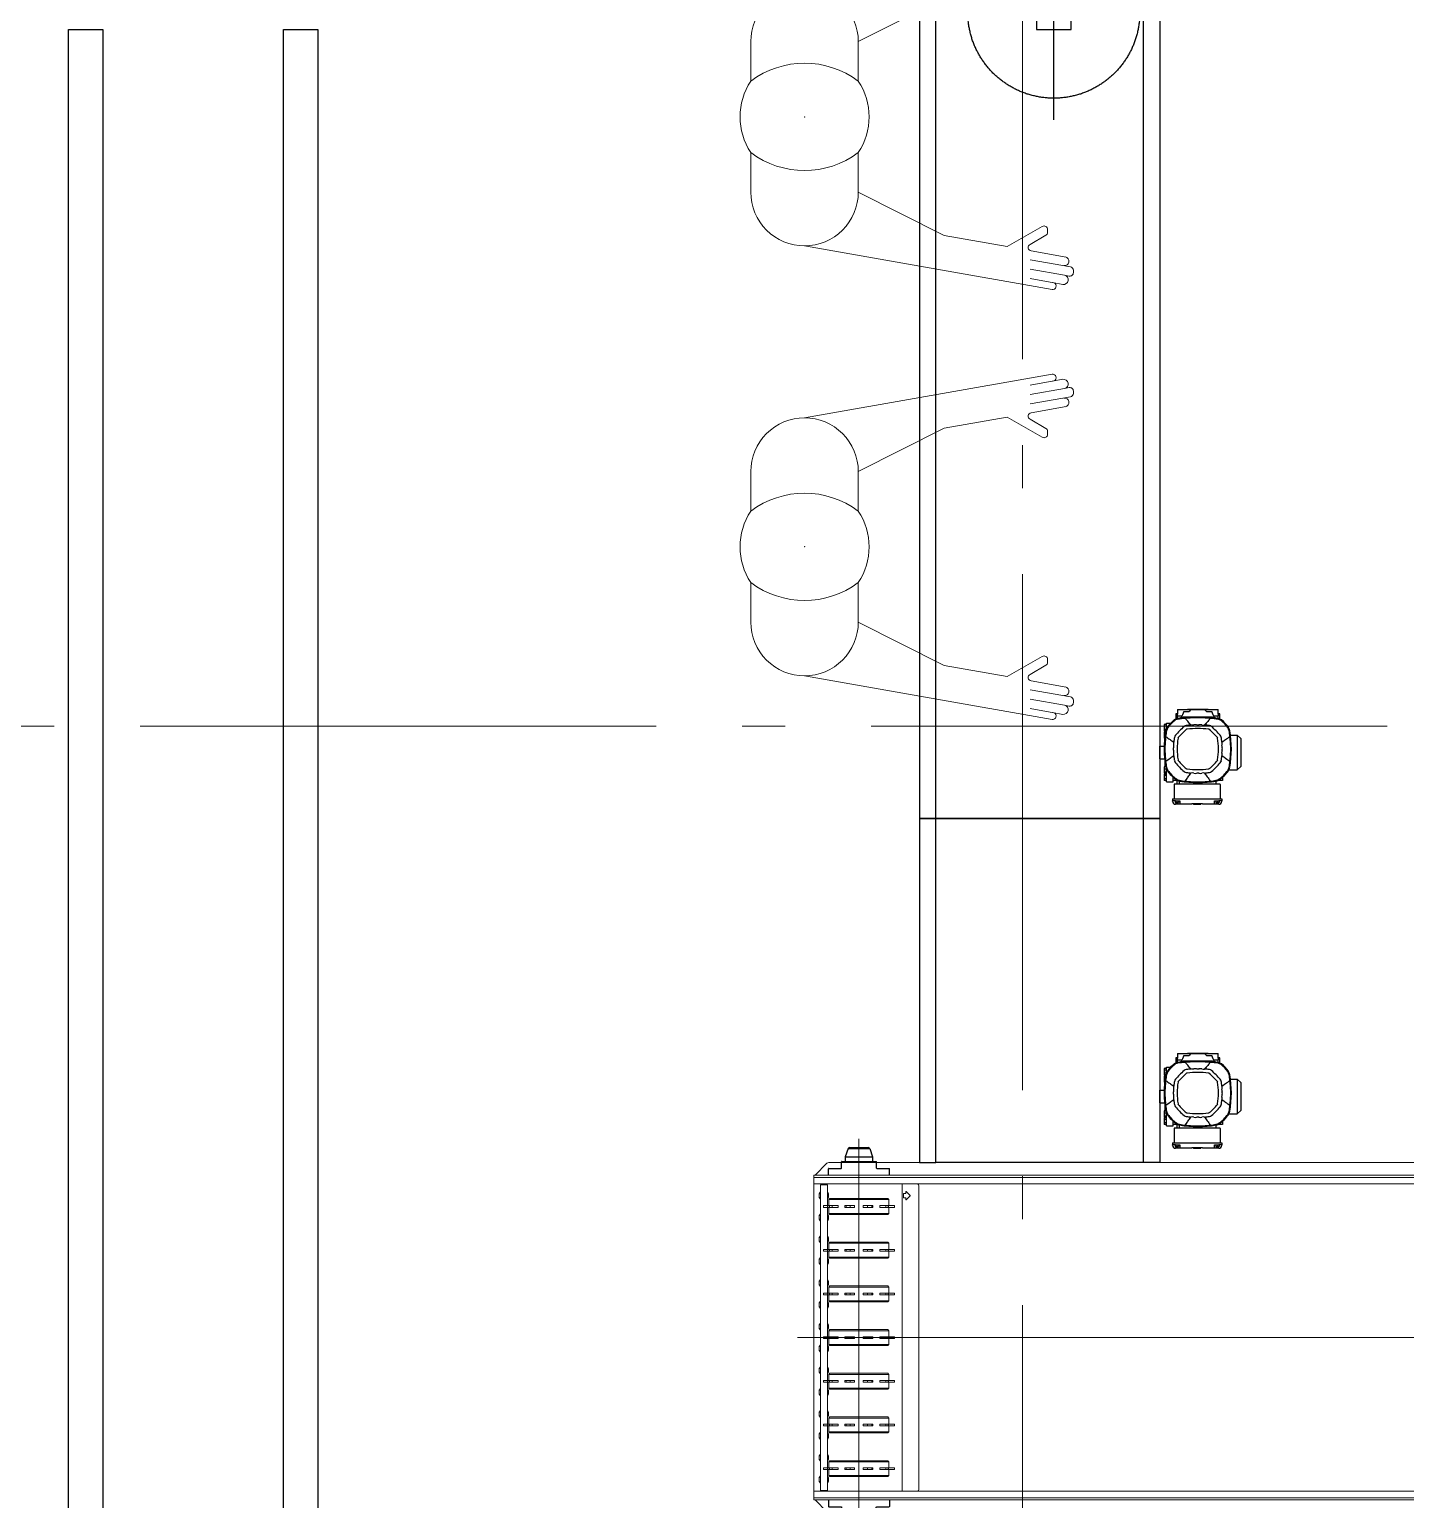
# Model space of a CAD drawing. Header units: millimetres. Extents: x -187347 to 135007, y -6415 to 292048.
# Drawn here: x -71249 to -68049, y 24256 to 27676 of the extents above; entities that cross this region are included whole.
import ezdxf

# ---------------------------------------------------------------- set-up
doc = ezdxf.new("R2010")
doc.units = ezdxf.units.MM
doc.header["$LTSCALE"] = 100
doc.linetypes.add('HIDDEN', pattern=[9.525, 6.35, -3.175])
doc.linetypes.add('Z_LINE-CNTR', pattern=[17, 12, -2, 1, -2])
doc.layers.get('0').update_dxf_attribs({"lineweight": 18})
for name, color, linetype, lineweight in [('Equipment Drawing', 7, 'Continuous', 0), ('LAYOUT', 3, 'Continuous', 18), ('S-GRID', 7, 'Continuous', 5)]:
    doc.layers.add(name, color=color, linetype=linetype, lineweight=lineweight)
for name, color, linetype in [('INTRALOX', 6, 'Continuous'), ('Layout CAT2', 6, 'Continuous'), ('LAYOUT customer', 5, 'Continuous'), ('STEEL', 5, 'Continuous')]:
    doc.layers.add(name, color=color, linetype=linetype)

# ---------------------------------------------------------------- blocks, each defined once
blk = doc.blocks.new('chilling_column80')
at = {"color": 4, "linetype": 'HIDDEN', "ltscale": 20}
for p, q in [((0, -250), (0, 250)), ((-250, 0), (250, 0))]:
    blk.add_line(p, q, dxfattribs=at)
at = {"color": 1, "linetype": 'Continuous', "ltscale": 20}
for p, q in [((-40, 40), (-40, -40)), ((40, 40), (-40, 40)), ((40, -40), (40, 40)), ((-40, -40), (40, -40))]:
    blk.add_line(p, q, dxfattribs=at)
at = {"color": 4, "linetype": 'HIDDEN', "ltscale": 20}
blk.add_circle((0, 0), 200, dxfattribs=at)
blk = doc.blocks.new('steel weighing')
at = {"layer": 'STEEL', "color": 7, "linetype": 'ByBlock', "ltscale": 20}
blk.add_lwpolyline([(846550.6, 714121.5), (846630.6, 714121.5), (846630.6, 708701.5), (846550.6, 708701.5)], close=True, dxfattribs=at)
at = {"layer": 'STEEL', "color": 7, "linetype": 'ByBlock', "ltscale": 20, "elevation": 1.7}
blk.add_lwpolyline([(847050.6, 714121.5), (847130.6, 714121.5), (847130.6, 708701.5), (847050.6, 708701.5)], close=True, dxfattribs=at)
at = {"layer": 'STEEL', "color": 1, "linetype": 'ByBlock', "ltscale": 20}
blk.add_blockref('chilling_column80', (848841.8, 714161.5, 1.7), dxfattribs=at)
blk = doc.blocks.new('vertical Motor')
for p, q in [((-152.26, -1863.28), (-152.57, -1863.6)), ((-152.57, -1863.6), (-149.39, -1863.6)), ((-152.57, -1864.23), (-152.57, -1863.6)), ((-152.26, -1863.28), (-149.7, -1863.28)), ((-149.7, -1863.28), (-149.39, -1863.6)), ((-149.39, -1864.38), (-149.39, -1863.6)), ((-154.48, -1865.36), (-154.92, -1865.36)), ((-154.92, -1866.28), (-154.92, -1865.36)), ((-154.04, -1865.21), (-154.52, -1865.21)), ((-154.52, -1865.21), (-154.52, -1865.36)), ((-154.48, -1865.36), (-154.33, -1865.36)), ((-154.17, -1865.68), (-154.44, -1865.8)), ((-154.09, -1865.36), (-154.33, -1865.36)), ((-154.33, -1865.75), (-154.33, -1865.36)), ((-154.08, -1865.36), (-154.09, -1865.36)), ((-148.83, -1864.76), (-148.91, -1864.76)), ((-148.83, -1864.76), (-148.83, -1864.83)), ((-148.72, -1864.95), (-148.42, -1864.95)), ((-148.42, -1864.95), (-148.42, -1865.38)), ((-148.09, -1865.54), (-148.38, -1865.53)), ((-148.09, -1865.21), (-148.09, -1869.33)), ((-148.05, -1865.17), (-146.75, -1865.17)), ((-146.75, -1865.29), (-146.75, -1865.01)), ((-146.75, -1865.01), (-146.55, -1865.01)), ((-146.75, -1869.26), (-146.75, -1865.29)), ((-146.55, -1865.01), (-146.51, -1865.01)), ((-146.55, -1865.01), (-146.55, -1865.29)), ((-146.55, -1865.25), (-146.41, -1865.25)), ((-146.55, -1865.68), (-146.55, -1865.29)), ((-146.55, -1865.4), (-146.41, -1865.4)), ((-146.55, -1865.56), (-146.41, -1865.56)), ((-146.51, -1865.68), (-146.55, -1865.68)), ((-146.24, -1865.68), (-146.51, -1865.68)), ((-146.41, -1865.4), (-146.41, -1865.25)), ((-146.41, -1865.56), (-146.41, -1865.4)), ((-146.24, -1865.29), (-146.24, -1865.4)), ((-146.24, -1865.4), (-146.24, -1865.68)), ((-146.24, -1865.68), (-146.24, -1866.78)), ((-154.92, -1866.28), (-154.91, -1866.28)), ((-154.92, -1868.15), (-154.92, -1866.28)), ((-154.91, -1866.28), (-154.91, -1866.59)), ((-154.72, -1866.41), (-154.91, -1866.59)), ((-154.91, -1866.59), (-154.91, -1867.84)), ((-154.44, -1865.8), (-154.72, -1865.93)), ((-154.72, -1866.41), (-154.72, -1865.93)), ((-154.2, -1865.86), (-154.2, -1866.88)), ((-146.28, -1866.78), (-146.28, -1867.77)), ((-146.28, -1866.78), (-146.24, -1866.78)), ((-146.24, -1866.94), (-146.28, -1866.94)), ((-146.24, -1866.94), (-146.28, -1866.94)), ((-146.24, -1866.94), (-146.24, -1866.94)), ((-146.24, -1866.94), (-146.24, -1866.94)), ((-146.24, -1867.62), (-146.24, -1866.94)), ((-154.91, -1868.15), (-154.92, -1868.15)), ((-154.92, -1869.06), (-154.92, -1868.15)), ((-154.91, -1867.84), (-154.91, -1868.15)), ((-154.91, -1867.84), (-154.72, -1868.02)), ((-154.72, -1868.5), (-154.72, -1868.02)), ((-154.2, -1867.54), (-154.2, -1868.57)), ((-146.28, -1867.62), (-146.24, -1867.62)), ((-146.28, -1867.62), (-146.24, -1867.62)), ((-146.28, -1867.63), (-146.24, -1867.63)), ((-146.24, -1867.77), (-146.28, -1867.77)), ((-146.24, -1867.62), (-146.24, -1867.63)), ((-146.24, -1867.62), (-146.24, -1867.62)), ((-146.24, -1867.62), (-146.24, -1867.62)), ((-146.24, -1867.77), (-146.24, -1868.87)), ((-154.92, -1869.06), (-154.48, -1869.06)), ((-154.72, -1868.5), (-154.44, -1868.62)), ((-154.52, -1869.06), (-154.52, -1869.22)), ((-154.52, -1869.22), (-154.04, -1869.22)), ((-154.33, -1869.06), (-154.48, -1869.06)), ((-154.44, -1868.62), (-154.17, -1868.75)), ((-154.33, -1869.06), (-154.33, -1868.68)), ((-154.09, -1869.06), (-154.33, -1869.06)), ((-154.08, -1869.06), (-154.09, -1869.06)), ((-153.66, -1870.07), (-153.66, -1869.69)), ((-148.3, -1869.48), (-148.72, -1869.48)), ((-148.46, -1869.12), (-148.09, -1869.12)), ((-148.42, -1869.12), (-148.42, -1869.48)), ((-148.09, -1868.89), (-148.38, -1868.9)), ((-148.3, -1870.07), (-148.3, -1869.48)), ((-148.09, -1869.34), (-148.09, -1869.33)), ((-148.05, -1869.38), (-146.75, -1869.38)), ((-146.75, -1869.54), (-146.75, -1869.26)), ((-146.75, -1869.54), (-146.55, -1869.54)), ((-146.55, -1869.26), (-146.55, -1868.87)), ((-146.55, -1868.87), (-146.51, -1868.87)), ((-146.55, -1868.99), (-146.41, -1868.99)), ((-146.55, -1869.14), (-146.41, -1869.14)), ((-146.55, -1869.26), (-146.55, -1869.54)), ((-146.55, -1869.3), (-146.41, -1869.3)), ((-146.51, -1869.54), (-146.55, -1869.54)), ((-146.51, -1868.87), (-146.24, -1868.87)), ((-146.41, -1869.14), (-146.41, -1868.99)), ((-146.41, -1869.3), (-146.41, -1869.14)), ((-146.24, -1868.87), (-146.24, -1869.14)), ((-146.24, -1869.14), (-146.24, -1869.26)), ((-153.17, -1870.07), (-153.66, -1870.07)), ((-153.54, -1870.07), (-153.54, -1870.29)), ((-153.54, -1870.29), (-153.39, -1870.29)), ((-153.39, -1870.07), (-153.39, -1870.29)), ((-153.39, -1870.29), (-153.1, -1870.29)), ((-153.1, -1870.1), (-153.1, -1870.29)), ((-153.1, -1870.29), (-152.95, -1870.29)), ((-152.95, -1870.14), (-152.95, -1870.29)), ((-152.87, -1870.15), (-152.87, -1870.29)), ((-152.87, -1870.29), (-152.79, -1870.29)), ((-152.79, -1870.17), (-152.79, -1870.29)), ((-152.79, -1870.29), (-152.5, -1870.29)), ((-152.5, -1870.21), (-152.5, -1870.29)), ((-152.5, -1870.29), (-152.3, -1870.29)), ((-152.3, -1870.23), (-152.3, -1870.29)), ((-151.57, -1870.71), (-151.57, -1870.28)), ((-151.57, -1870.71), (-150.39, -1870.71)), ((-151.24, -1870.28), (-151.24, -1870.29)), ((-151.24, -1870.29), (-150.98, -1870.29)), ((-150.98, -1870.28), (-150.98, -1870.29)), ((-150.98, -1870.29), (-150.72, -1870.29)), ((-150.72, -1870.27), (-150.72, -1870.29)), ((-150.39, -1870.71), (-150.39, -1870.24)), ((-150.24, -1870.23), (-149.67, -1870.23)), ((-149.67, -1870.14), (-149.67, -1870.29)), ((-149.67, -1870.29), (-149.46, -1870.29)), ((-149.46, -1870.09), (-149.46, -1870.29)), ((-149.46, -1870.29), (-149.17, -1870.29)), ((-148.3, -1870.07), (-149.42, -1870.07)), ((-149.17, -1870.07), (-149.17, -1870.29)), ((-149.17, -1870.29), (-149.09, -1870.29)), ((-149.09, -1870.07), (-149.09, -1870.29)), ((-149.01, -1870.07), (-149.01, -1870.29)), ((-149.01, -1870.29), (-148.86, -1870.29)), ((-148.86, -1870.07), (-148.86, -1870.29)), ((-148.86, -1870.29), (-148.57, -1870.29)), ((-148.57, -1870.07), (-148.57, -1870.29)), ((-148.57, -1870.29), (-148.42, -1870.29)), ((-148.42, -1870.07), (-148.42, -1870.29))]:
    blk.add_line(p, q)
for centre, radius, start, end in [((-152.83, -1865.07), 0.787, 100.193, 125.5264), ((-152.83, -1865.07), 0.728, 100.193, 125.5264), ((-151.3, -1873.59), 9.45, 79.807, 100.193), ((-151.3, -1873.59), 9.39, 97.0036, 100.193), ((-151.3, -1873.59), 9.39, 79.807, 82.9964), ((-149.76, -1865.07), 0.728, 54.4736, 79.807), ((-149.76, -1865.07), 0.787, 54.4736, 79.807), ((-140.43, -1867.21), 13.78, 172.2181, 187.7819), ((-153.73, -1865.86), 0.473, 150.8555, 180), ((-151.3, -1867.21), 3.26, 149.6038, 150.8555), ((-140.43, -1867.21), 13.72, 172.2181, 175.2421), ((-153.5, -1865.43), 0.591, 140.9499, 172.2181), ((-153.5, -1865.43), 0.531, 140.9499, 172.2181), ((-151.3, -1867.21), 3.43, 125.5264, 140.9499), ((-151.3, -1867.21), 3.37, 125.5264, 140.9499), ((-146.48, -1872.03), 9.17, 131.4921, 138.5079), ((-146.48, -1872.03), 8.84, 131.6071, 138.3929), ((-152.3, -1865.45), 0.394, 98.5161, 131.4921), ((-151.3, -1872.14), 7.15, 95.0481, 98.5161), ((-152.27, -1865.51), 0.118, 98.3666, 131.6071), ((-151.3, -1872.14), 6.81, 81.6334, 98.3666), ((-151.81, -1864.32), 0.704, 260.8166, 282.4775), ((-151.51, -1865.69), 0.704, 81.3053, 102.4775), ((-151.3, -1864.3), 0.704, 261.3053, 278.6947), ((-151.08, -1865.69), 0.704, 77.5225, 98.6947), ((-150.78, -1864.32), 0.704, 257.5225, 279.1834), ((-151.3, -1872.14), 7.15, 81.4839, 84.9519), ((-150.32, -1865.51), 0.118, 48.3929, 81.6334), ((-150.29, -1865.45), 0.394, 48.5079, 81.4839), ((-156.11, -1872.03), 8.84, 41.6071, 48.3929), ((-156.11, -1872.03), 9.17, 41.4921, 48.5079), ((-151.3, -1867.21), 3.37, 35.5264, 54.4736), ((-151.3, -1867.21), 3.43, 35.5264, 54.4736), ((-149.15, -1865.68), 0.728, 10.193, 35.5264), ((-149.15, -1865.68), 0.787, 10.193, 35.5264), ((-157.67, -1867.21), 9.39, 7.0036, 10.193), ((-157.67, -1867.21), 9.45, 349.807, 10.193), ((-146.51, -1865.29), 0.276, 0, 90), ((-152.82, -1867), 0.704, 167.5225, 188.6947), ((-146.37, -1867.21), 7.15, 171.4839, 174.9519), ((-154.19, -1866.7), 0.704, 347.5225, 9.1834), ((-153.06, -1866.21), 0.394, 138.5079, 171.4839), ((-146.37, -1867.21), 6.81, 171.6334, 188.3666), ((-153, -1866.24), 0.118, 138.3929, 171.6334), ((-149.59, -1866.24), 0.118, 8.3666, 41.6071), ((-156.22, -1867.21), 6.81, 351.6334, 8.3666), ((-149.54, -1866.21), 0.394, 8.5161, 41.4921), ((-156.22, -1867.21), 7.15, 5.0481, 8.5161), ((-148.4, -1866.7), 0.704, 170.8166, 192.4775), ((-149.77, -1867), 0.704, 351.3053, 12.4775), ((-140.43, -1867.21), 13.72, 184.7579, 187.7819), ((-152.82, -1867.43), 0.704, 171.3053, 192.4775), ((-154.21, -1867.21), 0.704, 351.3053, 8.6947), ((-146.37, -1867.21), 7.15, 185.0481, 188.5161), ((-153.06, -1868.21), 0.394, 188.5161, 221.4921), ((-153, -1868.19), 0.118, 188.3666, 221.6071), ((-146.48, -1862.4), 8.84, 221.6071, 228.3929), ((-156.11, -1862.4), 8.84, 311.6071, 318.3929), ((-149.59, -1868.19), 0.118, 318.3929, 351.6334), ((-149.54, -1868.21), 0.394, 318.5079, 351.4839), ((-156.22, -1867.21), 7.15, 351.4839, 354.9519), ((-148.4, -1867.73), 0.704, 167.5225, 189.1834), ((-148.38, -1867.21), 0.704, 171.3053, 188.6947), ((-149.77, -1867.43), 0.704, 347.5225, 8.6947), ((-157.67, -1867.21), 9.39, 349.807, 352.9964), ((-153.73, -1868.57), 0.473, 180, 209.1445), ((-151.3, -1867.21), 3.26, 209.1445, 210.3962), ((-153.5, -1869), 0.591, 187.7819, 219.0501), ((-153.5, -1869), 0.531, 187.7819, 219.0501), ((-151.3, -1867.21), 3.43, 219.0501, 234.4736), ((-151.3, -1867.21), 3.37, 219.0501, 234.4736), ((-146.48, -1862.4), 9.17, 221.4921, 228.5079), ((-152.3, -1868.97), 0.394, 228.5079, 261.4839), ((-152.27, -1868.92), 0.118, 228.3929, 261.6334), ((-151.3, -1862.29), 7.15, 261.4839, 264.9519), ((-151.3, -1862.29), 6.81, 261.6334, 278.3666), ((-151.81, -1870.11), 0.704, 77.5225, 99.1834), ((-151.51, -1868.74), 0.704, 257.5225, 278.6947), ((-151.3, -1870.13), 0.704, 81.3053, 98.6947), ((-151.08, -1868.74), 0.704, 261.3053, 282.4775), ((-150.78, -1870.11), 0.704, 80.8166, 102.4775), ((-151.3, -1862.29), 7.15, 275.0481, 278.5161), ((-150.32, -1868.92), 0.118, 278.3666, 311.6071), ((-150.29, -1868.97), 0.394, 278.5161, 311.4921), ((-156.11, -1862.4), 9.17, 311.4921, 318.5079), ((-151.3, -1867.21), 3.37, 305.5264, 324.4736), ((-151.3, -1867.21), 3.43, 305.5264, 324.4736), ((-149.15, -1868.75), 0.728, 324.4736, 349.807), ((-149.15, -1868.75), 0.787, 324.4736, 349.807), ((-146.51, -1869.26), 0.276, 270, 0), ((-152.83, -1869.36), 0.787, 234.4736, 259.807), ((-152.83, -1869.36), 0.728, 234.4736, 259.807), ((-151.3, -1860.84), 9.45, 259.807, 280.193), ((-151.3, -1860.84), 9.39, 259.807, 262.9964), ((-151.3, -1860.84), 9.39, 277.0036, 280.193), ((-149.76, -1869.36), 0.728, 280.193, 305.5264), ((-149.76, -1869.36), 0.787, 280.193, 305.5264)]:
    blk.add_arc(centre, radius, start, end)
blk.add_ellipse((-154.1, -1866.63), major_axis=(0.035, 0.79), ratio=0.049857, start_param=1.232365, end_param=1.292529)
for points, knots in [([(-151.91, -1864.22), (-151.94, -1864.22), (-152.03, -1864.23), (-152.2, -1864.25), (-152.25, -1864.25), (-152.33, -1864.26), (-152.35, -1864.26), (-152.39, -1864.27), (-152.4, -1864.27), (-152.41, -1864.27), (-152.42, -1864.27), (-152.43, -1864.27), (-152.44, -1864.27), (-152.44, -1864.27)], [-0.9777844, -0.9777844, -0.9777844, -0.9777844, -0.4707407, -0.4707407, -0.2347896, -0.2347896, -0.1212675, -0.1212675, -0.0662099, -0.0662099, -0.0391564, -0.0391564, -0.0000129, -0.0000129, -0.0000129, -0.0000129]), ([(-151.92, -1865.01), (-152, -1864.91), (-152.09, -1864.78), (-152.25, -1864.55), (-152.35, -1864.4), (-152.44, -1864.27)], [0, 0, 0, 0, 1.29027, 1.29027, 2.977399, 2.977399, 2.977399, 2.977399]), ([(-151.47, -1864.2), (-151.5, -1864.2), (-151.58, -1864.21), (-151.8, -1864.22), (-151.89, -1864.22), (-151.91, -1864.22)], [-0.4164744, -0.4164744, -0.4164744, -0.4164744, -0.2096356, -0.2096356, -0.0000122, -0.0000122, -0.0000122, -0.0000122]), ([(-151.12, -1864.2), (-151.14, -1864.2), (-151.21, -1864.2), (-151.38, -1864.2), (-151.45, -1864.2), (-151.47, -1864.2)], [-0.3389229, -0.3389229, -0.3389229, -0.3389229, -0.1699715, -0.1699715, -0.0000127, -0.0000127, -0.0000127, -0.0000127]), ([(-150.68, -1864.22), (-150.7, -1864.22), (-150.79, -1864.22), (-151.01, -1864.21), (-151.09, -1864.2), (-151.12, -1864.2)], [-0.3899615, -0.3899615, -0.3899615, -0.3899615, -0.195606, -0.195606, -0.0000111, -0.0000111, -0.0000111, -0.0000111]), ([(-150.15, -1864.27), (-150.15, -1864.27), (-150.16, -1864.27), (-150.17, -1864.27), (-150.18, -1864.27), (-150.19, -1864.27), (-150.21, -1864.27), (-150.24, -1864.26), (-150.26, -1864.26), (-150.34, -1864.25), (-150.39, -1864.25), (-150.56, -1864.23), (-150.65, -1864.22), (-150.68, -1864.22)], [-0.431417, -0.431417, -0.431417, -0.431417, -0.4141203, -0.4141203, -0.402165, -0.402165, -0.377834, -0.377834, -0.3276649, -0.3276649, -0.223392, -0.223392, -0.0000123, -0.0000123, -0.0000123, -0.0000123]), ([(-150.15, -1864.27), (-150.24, -1864.4), (-150.33, -1864.54), (-150.49, -1864.76), (-150.58, -1864.9), (-150.67, -1865.01)], [0, 0, 0, 0, 1.562686, 1.562686, 2.700445, 2.700445, 2.700445, 2.700445]), ([(-148.05, -1865.17), (-148.06, -1865.17), (-148.07, -1865.17), (-148.08, -1865.18), (-148.09, -1865.19), (-148.09, -1865.21)], [0, 0, 0, 0, 0.1496386, 0.1496386, 0.2992773, 0.2992773, 0.2992773, 0.2992773]), ([(-154.14, -1866.59), (-154.14, -1866.61), (-154.14, -1866.69), (-154.15, -1866.91), (-154.15, -1867), (-154.15, -1867.03)], [-0.3977413, -0.3977413, -0.3977413, -0.3977413, -0.2143561, -0.2143561, -0.0000149, -0.0000149, -0.0000149, -0.0000149]), ([(-154.15, -1867.03), (-154.15, -1867.05), (-154.15, -1867.07), (-154.15, -1867.14), (-154.15, -1867.18), (-154.15, -1867.21)], [-0.5734172, -0.5734172, -0.5734172, -0.5734172, -0.282148, -0.282148, -0.000001, -0.000001, -0.000001, -0.000001]), ([(-154.1, -1866.08), (-154.1, -1866.08), (-154.1, -1866.08), (-154.1, -1866.09), (-154.1, -1866.09), (-154.1, -1866.1), (-154.1, -1866.1), (-154.11, -1866.12), (-154.11, -1866.13), (-154.11, -1866.16), (-154.11, -1866.19), (-154.12, -1866.26), (-154.12, -1866.32), (-154.12, -1866.37)], [-0.6513307, -0.6513307, -0.6513307, -0.6513307, -0.6416476, -0.6416476, -0.6318982, -0.6318982, -0.6122233, -0.6122233, -0.5721763, -0.5721763, -0.4894546, -0.4894546, -0.3167467, -0.3167467, -0.3167467, -0.3167467]), ([(-154.1, -1866.08), (-154.1, -1866.08), (-154.1, -1866.08), (-154.09, -1866.09), (-154.09, -1866.09), (-154.08, -1866.1), (-154.07, -1866.1), (-154.06, -1866.11), (-154.04, -1866.12), (-154.01, -1866.15), (-153.99, -1866.17), (-153.92, -1866.23), (-153.87, -1866.27), (-153.72, -1866.39), (-153.6, -1866.49), (-153.5, -1866.59)], [0.0000014, 0.0000014, 0.0000014, 0.0000014, 0.0081476, 0.0081476, 0.0156791, 0.0156791, 0.030736, 0.030736, 0.0608208, 0.0608208, 0.120833, 0.120833, 0.2397309, 0.2397309, 0.4964252, 0.4964252, 0.4964252, 0.4964252]), ([(-149.09, -1866.59), (-148.99, -1866.51), (-148.86, -1866.42), (-148.63, -1866.26), (-148.48, -1866.16), (-148.35, -1866.07)], [0, 0, 0, 0, 1.29027, 1.29027, 2.977399, 2.977399, 2.977399, 2.977399]), ([(-148.3, -1866.6), (-148.31, -1866.57), (-148.31, -1866.48), (-148.33, -1866.31), (-148.33, -1866.26), (-148.34, -1866.18), (-148.34, -1866.16), (-148.35, -1866.12), (-148.35, -1866.11), (-148.35, -1866.1), (-148.35, -1866.09), (-148.35, -1866.08), (-148.35, -1866.07), (-148.35, -1866.07)], [-0.9777844, -0.9777844, -0.9777844, -0.9777844, -0.4707407, -0.4707407, -0.2347896, -0.2347896, -0.1212675, -0.1212675, -0.0662099, -0.0662099, -0.0391564, -0.0391564, -0.0000129, -0.0000129, -0.0000129, -0.0000129]), ([(-148.29, -1867.04), (-148.29, -1867.01), (-148.29, -1866.93), (-148.3, -1866.71), (-148.3, -1866.62), (-148.3, -1866.6)], [-0.4164744, -0.4164744, -0.4164744, -0.4164744, -0.2096356, -0.2096356, -0.0000122, -0.0000122, -0.0000122, -0.0000122]), ([(-148.28, -1867.21), (-148.28, -1867.18), (-148.28, -1867.14), (-148.28, -1867.07), (-148.28, -1867.05), (-148.29, -1867.04)], [-0.1397075, -0.1397075, -0.1397075, -0.1397075, -0.0682494, -0.0682494, -0.0000127, -0.0000127, -0.0000127, -0.0000127]), ([(-154.15, -1867.21), (-154.15, -1867.25), (-154.15, -1867.29), (-154.15, -1867.36), (-154.15, -1867.38), (-154.15, -1867.4)], [-0.3358907, -0.3358907, -0.3358907, -0.3358907, -0.1706455, -0.1706455, -0.0000215, -0.0000215, -0.0000215, -0.0000215]), ([(-154.15, -1867.4), (-154.15, -1867.43), (-154.15, -1867.5), (-154.14, -1867.72), (-154.14, -1867.81), (-154.14, -1867.84)], [-0.44405, -0.44405, -0.44405, -0.44405, -0.2313158, -0.2313158, -0.0000215, -0.0000215, -0.0000215, -0.0000215]), ([(-154.14, -1867.84), (-154.13, -1867.88), (-154.13, -1867.97), (-154.12, -1868.12), (-154.12, -1868.17), (-154.11, -1868.24), (-154.11, -1868.27), (-154.11, -1868.3), (-154.11, -1868.31), (-154.1, -1868.33), (-154.1, -1868.33), (-154.1, -1868.34), (-154.1, -1868.34), (-154.1, -1868.35), (-154.1, -1868.35), (-154.1, -1868.35)], [-1.514372, -1.514372, -1.514372, -1.514372, -0.759314, -0.759314, -0.367441, -0.367441, -0.179817, -0.179817, -0.088872, -0.088872, -0.044175, -0.044175, -0.022022, -0.022022, -0.00001, -0.00001, -0.00001, -0.00001]), ([(-153.5, -1867.84), (-153.61, -1867.94), (-153.74, -1868.05), (-153.93, -1868.21), (-154.02, -1868.28), (-154.1, -1868.35)], [0, 0, 0, 0, 1.564154, 1.564154, 2.774427, 2.774427, 2.774427, 2.774427]), ([(-153.5, -1867.58), (-153.5, -1867.59), (-153.49, -1867.63), (-153.48, -1867.74), (-153.49, -1867.79), (-153.5, -1867.84)], [0.0000061, 0.0000061, 0.0000061, 0.0000061, 0.1015388, 0.1015388, 0.2005906, 0.2005906, 0.2005906, 0.2005906]), ([(-148.35, -1868.36), (-148.61, -1868.19), (-148.62, -1868.18), (-148.85, -1868.02), (-148.98, -1867.93), (-149.09, -1867.84)], [0.000002, 0.000002, 0.000002, 0.000002, 3.126264, 3.126264, 5.407074, 5.407074, 5.407074, 5.407074]), ([(-148.35, -1868.36), (-148.35, -1868.35), (-148.35, -1868.35), (-148.35, -1868.34), (-148.35, -1868.33), (-148.35, -1868.32), (-148.35, -1868.3), (-148.34, -1868.27), (-148.34, -1868.24), (-148.33, -1868.17), (-148.33, -1868.12), (-148.31, -1867.95), (-148.31, -1867.86), (-148.3, -1867.83)], [-0.4314017, -0.4314017, -0.4314017, -0.4314017, -0.4141057, -0.4141057, -0.4021509, -0.4021509, -0.3778207, -0.3778207, -0.3276533, -0.3276533, -0.2233842, -0.2233842, -0.0000099, -0.0000099, -0.0000099, -0.0000099]), ([(-148.3, -1867.83), (-148.3, -1867.8), (-148.3, -1867.72), (-148.29, -1867.5), (-148.29, -1867.41), (-148.29, -1867.39)], [-0.3899615, -0.3899615, -0.3899615, -0.3899615, -0.195606, -0.195606, -0.0000111, -0.0000111, -0.0000111, -0.0000111]), ([(-148.29, -1867.39), (-148.28, -1867.38), (-148.28, -1867.36), (-148.28, -1867.29), (-148.28, -1867.25), (-148.28, -1867.21)], [-0.5333643, -0.5333643, -0.5333643, -0.5333643, -0.2728263, -0.2728263, -0.000001, -0.000001, -0.000001, -0.000001]), ([(-152.44, -1870.16), (-152.35, -1870.03), (-152.26, -1869.89), (-152.1, -1869.66), (-152.01, -1869.53), (-151.92, -1869.41)], [0, 0, 0, 0, 1.562686, 1.562686, 2.690216, 2.690216, 2.690216, 2.690216]), ([(-150.67, -1869.41), (-150.59, -1869.52), (-150.5, -1869.65), (-150.34, -1869.88), (-150.24, -1870.03), (-150.15, -1870.16)], [0, 0, 0, 0, 1.29027, 1.29027, 2.977399, 2.977399, 2.977399, 2.977399]), ([(-148.09, -1869.34), (-148.09, -1869.35), (-148.08, -1869.36), (-148.07, -1869.38), (-148.06, -1869.38), (-148.05, -1869.38)], [0.6507821, 0.6507821, 0.6507821, 0.6507821, 0.8004208, 0.8004208, 0.9500594, 0.9500594, 0.9500594, 0.9500594]), ([(-152.44, -1870.16), (-152.44, -1870.16), (-152.43, -1870.16), (-152.42, -1870.16), (-152.41, -1870.16), (-152.4, -1870.16), (-152.39, -1870.16), (-152.35, -1870.17), (-152.33, -1870.17), (-152.25, -1870.18), (-152.2, -1870.18), (-152.03, -1870.2), (-151.94, -1870.2), (-151.91, -1870.21)], [-0.431417, -0.431417, -0.431417, -0.431417, -0.4141203, -0.4141203, -0.402165, -0.402165, -0.377834, -0.377834, -0.3276649, -0.3276649, -0.223392, -0.223392, -0.0000123, -0.0000123, -0.0000123, -0.0000123]), ([(-151.91, -1870.21), (-151.89, -1870.21), (-151.8, -1870.21), (-151.58, -1870.22), (-151.5, -1870.22), (-151.47, -1870.22)], [-0.3899615, -0.3899615, -0.3899615, -0.3899615, -0.195606, -0.195606, -0.0000111, -0.0000111, -0.0000111, -0.0000111]), ([(-151.47, -1870.22), (-151.45, -1870.22), (-151.38, -1870.23), (-151.21, -1870.23), (-151.14, -1870.22), (-151.12, -1870.22)], [-0.3389229, -0.3389229, -0.3389229, -0.3389229, -0.1699715, -0.1699715, -0.0000127, -0.0000127, -0.0000127, -0.0000127]), ([(-151.12, -1870.22), (-151.1, -1870.22), (-151.02, -1870.22), (-150.79, -1870.21), (-150.7, -1870.21), (-150.68, -1870.21)], [-0.4164744, -0.4164744, -0.4164744, -0.4164744, -0.2096356, -0.2096356, -0.0000122, -0.0000122, -0.0000122, -0.0000122]), ([(-150.68, -1870.21), (-150.65, -1870.2), (-150.56, -1870.2), (-150.39, -1870.18), (-150.34, -1870.18), (-150.26, -1870.17), (-150.24, -1870.17), (-150.21, -1870.16), (-150.19, -1870.16), (-150.18, -1870.16), (-150.17, -1870.16), (-150.16, -1870.16), (-150.15, -1870.16), (-150.15, -1870.16)], [-0.9777844, -0.9777844, -0.9777844, -0.9777844, -0.4707407, -0.4707407, -0.2347896, -0.2347896, -0.1212675, -0.1212675, -0.0662099, -0.0662099, -0.0391564, -0.0391564, -0.0000129, -0.0000129, -0.0000129, -0.0000129])]:
    blk.add_open_spline(points, degree=3, knots=knots)
blk.add_open_spline([(-154.13, -1866.41), (-154.13, -1866.49), (-154.13, -1866.55), (-154.14, -1866.59)], degree=3)
blk = doc.blocks.new('*U1703')
for p, q in [((0, 279.4), (4089.3, 279.4)), ((4089.3, 279.4), (4089.3, 241.3)), ((4089.3, -279.4), (4089.3, -241.3)), ((0, -279.4), (4089.3, -279.4))]:
    blk.add_line(p, q)
at = {"layer": 'INTRALOX', "color": 0}
blk.add_lwpolyline([(0, -241.3), (4089.3, -241.3), (4089.3, 241.3), (0, 241.3)], close=True, dxfattribs=at)
at = {"xscale": -25.4, "yscale": 25.4, "zscale": 25.4, "rotation": 180}
blk.add_blockref('vertical Motor', (7770.5, -47795.3), dxfattribs=at)
blk = doc.blocks.new('S400_10T_Sprocket')
for p, q in [((-18.5, 67.3), (-16, 69.8)), ((-16, -69.9), (-16, 69.8)), ((-16, 69.8), (-2, 69.8)), ((-2, 82.3), (-2, 82.5)), ((-2, 82.5), (2, 82.5)), ((-2, 82.3), (-2, 68.8)), ((-2, 68.8), (2, 68.8)), ((2, 82.5), (2, 82.3)), ((2, 68.8), (2, 82.3)), ((2, 69.8), (16, 69.8)), ((16, 69.8), (16, -69.9)), ((18.5, 67.3), (16, 69.8)), ((-18.5, 67.3), (-18.5, -67.4)), ((-2, 62.4), (-2, 68.4)), ((-2, 68.4), (2, 68.4)), ((-2, 62.4), (-2, 48.6)), ((2, 62.4), (-2, 62.4)), ((-2, 48.6), (2, 48.6)), ((2, 68.4), (2, 62.4)), ((2, 48.6), (2, 62.4)), ((18.5, -67.4), (18.5, 67.3)), ((-2, 29.8), (-2, 32.7)), ((-2, 32.7), (2, 32.7)), ((-2, 29.8), (-2, 20.2)), ((2, 29.8), (-2, 29.8)), ((-2, 9.9), (-2, 20.2)), ((-2, 20.2), (2, 20.2)), ((-2, 9.9), (2, 9.9)), ((2, 32.7), (2, 29.8)), ((2, 20.2), (2, 29.8)), ((2, 20.2), (2, 9.9)), ((-2, -20.2), (-2, -9.9)), ((-2, -9.9), (2, -9.9)), ((-2, -20.2), (-2, -29.8)), ((2, -20.2), (-2, -20.2)), ((-2, -32.7), (-2, -29.8)), ((-2, -29.8), (2, -29.8)), ((-2, -32.7), (2, -32.7)), ((2, -9.9), (2, -20.2)), ((2, -29.8), (2, -20.2)), ((2, -29.8), (2, -32.7)), ((-18.5, -67.4), (-16, -69.9)), ((-2, -62.4), (-2, -48.6)), ((-2, -48.6), (2, -48.6)), ((-2, -62.4), (-2, -68.4)), ((2, -62.4), (-2, -62.4)), ((-2, -68.4), (2, -68.4)), ((2, -48.6), (2, -62.4)), ((2, -68.4), (2, -62.4)), ((18.5, -67.4), (16, -69.9)), ((-16, -69.9), (-2, -69.9)), ((-2, -82.3), (-2, -68.8)), ((-2, -68.8), (2, -68.8)), ((-2, -82.3), (-2, -82.5)), ((-2, -82.5), (2, -82.5)), ((2, -68.8), (2, -82.3)), ((2, -69.9), (16, -69.9)), ((2, -82.5), (2, -82.3))]:
    blk.add_line(p, q)
blk = doc.blocks.new('Bearing_10T')
for p, q in [((0, 70.9), (0, -70.9)), ((-83.3, 0), (25.9, 0))]:
    blk.add_line(p, q)
at = {"layer": 'LAYOUT customer'}
for p, q in [((-15.8, 41.3), (-15.8, 70.1)), ((0, 70.9), (-15.1, 70.9)), ((-32, -39.8), (-32, 39.8)), ((-31.2, 40.5), (-16.6, 40.5)), ((-64.2, -22), (-64.2, 22)), ((-62.1, 25), (-43.1, 31.8)), ((-62.1, -25), (-62.1, 25)), ((-43.1, -31.7), (-43.1, 31.8)), ((-43.1, 31.8), (-32, 31.8)), ((-62.1, -25), (-43.1, -31.7)), ((-43.1, -31.7), (-32, -31.7)), ((-16.6, -40.5), (-31.2, -40.5)), ((-15.8, -70.1), (-15.8, -41.3)), ((0, -70.9), (-15.1, -70.9))]:
    blk.add_line(p, q, dxfattribs=at)
for centre, radius, start, end in [((-15.1, 70.1), 0.762, 90, 180), ((-31.2, 39.8), 0.762, 90, 180), ((-16.6, 41.3), 0.762, 270, 0), ((-61.1, 22), 3.17, 109.5692, 180), ((-61.1, -22), 3.17, 180, 250.4308), ((-31.2, -39.8), 0.762, 180, 270), ((-16.6, -41.3), 0.762, 0, 90), ((-15.1, -70.1), 0.762, 180, 270)]:
    blk.add_arc(centre, radius, start, end, dxfattribs=at)
blk = doc.blocks.new('*U1707')
at = {"layer": 'Equipment Drawing'}
for p, q in [((0, -37.5), (0, 2568.5)), ((-377.6, 2531.5), (-405.5, 2503.9)), ((-372.6, 2537), (-377.6, 2537)), ((-377.6, 2537), (-377.6, 0)), ((-357.6, 2537), (-372.6, 2537)), ((-372.6, 2537), (-372.6, 0)), ((-357.6, 2537), (-357.6, 0)), ((-357.6, 2537), (357.6, 2537)), ((372.6, 2537), (357.6, 2537)), ((357.6, 0), (357.6, 2537)), ((377.6, 2537), (372.6, 2537)), ((372.6, 0), (372.6, 2537)), ((377.6, 0), (377.6, 2537)), ((405.5, 2503.9), (377.6, 2531.5)), ((-407, 2499.8), (-407, 34.7)), ((407, 2499.8), (407, 34.7)), ((-465.6, 2432), (464.9, 2432)), ((-357.6, 2331.1), (357.6, 2331.1)), ((353.2, 2293), (-353.2, 2293)), ((-330.2, 2310.9), (-339.5, 2301.6)), ((-339.3, 2301.1), (-335.3, 2301.1)), ((-335, 2300.8), (-335, 2296.4)), ((-334.7, 2296.1), (-325.3, 2296.1)), ((-320.5, 2301.6), (-329.8, 2310.9)), ((-325, 2296.4), (-325, 2300.8)), ((-324.7, 2301.1), (-320.7, 2301.1)), ((353.2, 244), (-353.2, 244)), ((357.6, 205.9), (-357.6, 205.9)), ((320.5, 214.5), (329.8, 223.8)), ((324.7, 214), (320.7, 214)), ((325, 209.3), (325, 213.7)), ((334.7, 209), (325.3, 209)), ((330.2, 223.8), (339.5, 214.5)), ((335, 213.7), (335, 209.3)), ((339.3, 214), (335.3, 214)), ((-465.6, 105), (462.1, 105)), ((-337.8, 32.6), (-334.6, 34.5)), ((-334.6, 31.6), (-334.6, 34.5)), ((-325.8, 34.5), (-334.6, 34.5)), ((-325.8, 34.5), (-325.8, 31.6)), ((-322.6, 32.6), (-325.8, 34.5)), ((-287, 32.6), (-283.8, 34.5)), ((-275, 34.5), (-283.8, 34.5)), ((-283.8, 31.6), (-283.8, 34.5)), ((-271.8, 32.6), (-275, 34.5)), ((-275, 34.5), (-275, 31.6)), ((-236.2, 32.6), (-233, 34.5)), ((-224.2, 34.5), (-233, 34.5)), ((-233, 31.6), (-233, 34.5)), ((-221, 32.6), (-224.2, 34.5)), ((-224.2, 34.5), (-224.2, 31.6)), ((-185.4, 32.6), (-182.2, 34.5)), ((-173.4, 34.5), (-182.2, 34.5)), ((-182.2, 31.6), (-182.2, 34.5)), ((-170.2, 32.6), (-173.4, 34.5)), ((-173.4, 34.5), (-173.4, 31.6)), ((-134.6, 32.6), (-131.4, 34.5)), ((-122.6, 34.5), (-131.4, 34.5)), ((-131.4, 31.6), (-131.4, 34.5)), ((-119.4, 32.6), (-122.6, 34.5)), ((-122.6, 34.5), (-122.6, 31.6)), ((-83.8, 32.6), (-80.6, 34.5)), ((-71.8, 34.5), (-80.6, 34.5)), ((-80.6, 31.6), (-80.6, 34.5)), ((-68.6, 32.6), (-71.8, 34.5)), ((-71.8, 34.5), (-71.8, 31.6)), ((-33, 32.6), (-29.8, 34.5)), ((-21, 34.5), (-29.8, 34.5)), ((-29.8, 31.6), (-29.8, 34.5)), ((-17.8, 32.6), (-21, 34.5)), ((-21, 34.5), (-21, 31.6)), ((17.8, 32.6), (21, 34.5)), ((29.8, 34.5), (21, 34.5)), ((21, 31.6), (21, 34.5)), ((33, 32.6), (29.8, 34.5)), ((29.8, 34.5), (29.8, 31.6)), ((68.6, 32.6), (71.8, 34.5)), ((80.6, 34.5), (71.8, 34.5)), ((71.8, 31.6), (71.8, 34.5)), ((83.8, 32.6), (80.6, 34.5)), ((80.6, 34.5), (80.6, 31.6)), ((119.4, 32.6), (122.6, 34.5)), ((131.4, 34.5), (122.6, 34.5)), ((122.6, 31.6), (122.6, 34.5)), ((134.6, 32.6), (131.4, 34.5)), ((131.4, 34.5), (131.4, 31.6)), ((170.2, 32.6), (173.4, 34.5)), ((182.2, 34.5), (173.4, 34.5)), ((173.4, 31.6), (173.4, 34.5)), ((185.4, 32.6), (182.2, 34.5)), ((182.2, 34.5), (182.2, 31.6)), ((221, 32.6), (224.2, 34.5)), ((233, 34.5), (224.2, 34.5)), ((224.2, 31.6), (224.2, 34.5)), ((236.2, 32.6), (233, 34.5)), ((233, 34.5), (233, 31.6)), ((271.8, 32.6), (275, 34.5)), ((283.8, 34.5), (275, 34.5)), ((275, 31.6), (275, 34.5)), ((287, 32.6), (283.8, 34.5)), ((283.8, 34.5), (283.8, 31.6)), ((322.6, 32.6), (325.8, 34.5)), ((334.6, 34.5), (325.8, 34.5)), ((325.8, 31.6), (325.8, 34.5)), ((337.8, 32.6), (334.6, 34.5)), ((334.6, 34.5), (334.6, 31.6)), ((-405.5, 30.6), (-377.6, 3)), ((-377.6, 0), (-372.6, 0)), ((-372.6, 0), (-357.6, 0)), ((-357.6, 0), (357.6, 0)), ((-355.6, 15.7), (-355.6, 31.6)), ((-355.6, 31.6), (355.6, 31.6)), ((355.6, 15.7), (-355.6, 15.7)), ((-337.8, 31.6), (-337.8, 32.6)), ((-337.8, 14.8), (-337.8, 15.7)), ((-337.8, 14.8), (-334.6, 12.8)), ((-334.6, 12.8), (-334.6, 15.7)), ((-325.8, 12.8), (-334.6, 12.8)), ((-325.8, 15.7), (-325.8, 12.8)), ((-322.6, 14.8), (-325.8, 12.8)), ((-322.6, 31.6), (-322.6, 32.6)), ((-322.6, 14.8), (-322.6, 15.7)), ((-287, 31.6), (-287, 32.6)), ((-287, 14.8), (-287, 15.7)), ((-287, 14.8), (-283.8, 12.8)), ((-283.8, 12.8), (-283.8, 15.7)), ((-275, 12.8), (-283.8, 12.8)), ((-275, 15.7), (-275, 12.8)), ((-271.8, 14.8), (-275, 12.8)), ((-271.8, 31.6), (-271.8, 32.6)), ((-271.8, 14.8), (-271.8, 15.7)), ((-236.2, 31.6), (-236.2, 32.6)), ((-236.2, 14.8), (-236.2, 15.7)), ((-236.2, 14.8), (-233, 12.8)), ((-233, 12.8), (-233, 15.7)), ((-224.2, 12.8), (-233, 12.8)), ((-224.2, 15.7), (-224.2, 12.8)), ((-221, 14.8), (-224.2, 12.8)), ((-221, 31.6), (-221, 32.6)), ((-221, 14.8), (-221, 15.7)), ((-185.4, 31.6), (-185.4, 32.6)), ((-185.4, 14.8), (-185.4, 15.7)), ((-185.4, 14.8), (-182.2, 12.8)), ((-182.2, 12.8), (-182.2, 15.7)), ((-173.4, 12.8), (-182.2, 12.8)), ((-173.4, 15.7), (-173.4, 12.8)), ((-170.2, 14.8), (-173.4, 12.8)), ((-170.2, 31.6), (-170.2, 32.6)), ((-170.2, 14.8), (-170.2, 15.7)), ((-134.6, 31.6), (-134.6, 32.6)), ((-134.6, 14.8), (-134.6, 15.7)), ((-134.6, 14.8), (-131.4, 12.8)), ((-131.4, 12.8), (-131.4, 15.7)), ((-122.6, 12.8), (-131.4, 12.8)), ((-122.6, 15.7), (-122.6, 12.8)), ((-119.4, 14.8), (-122.6, 12.8)), ((-119.4, 31.6), (-119.4, 32.6)), ((-119.4, 14.8), (-119.4, 15.7)), ((-83.8, 31.6), (-83.8, 32.6)), ((-83.8, 14.8), (-83.8, 15.7)), ((-83.8, 14.8), (-80.6, 12.8)), ((-80.6, 12.8), (-80.6, 15.7)), ((-71.8, 12.8), (-80.6, 12.8)), ((-71.8, 15.7), (-71.8, 12.8)), ((-68.6, 14.8), (-71.8, 12.8)), ((-68.6, 31.6), (-68.6, 32.6)), ((-68.6, 14.8), (-68.6, 15.7)), ((-33, 31.6), (-33, 32.6)), ((-33, 14.8), (-33, 15.7)), ((-33, 14.8), (-29.8, 12.8)), ((-29.8, 12.8), (-29.8, 15.7)), ((-21, 12.8), (-29.8, 12.8)), ((-21, 15.7), (-21, 12.8)), ((-17.8, 14.8), (-21, 12.8)), ((-17.8, 31.6), (-17.8, 32.6)), ((-17.8, 14.8), (-17.8, 15.7)), ((17.8, 31.6), (17.8, 32.6)), ((17.8, 14.8), (17.8, 15.7)), ((17.8, 14.8), (21, 12.8)), ((21, 12.8), (21, 15.7)), ((29.8, 12.8), (21, 12.8)), ((29.8, 15.7), (29.8, 12.8)), ((33, 14.8), (29.8, 12.8)), ((33, 31.6), (33, 32.6)), ((33, 14.8), (33, 15.7)), ((68.6, 31.6), (68.6, 32.6)), ((68.6, 14.8), (68.6, 15.7)), ((68.6, 14.8), (71.8, 12.8)), ((71.8, 12.8), (71.8, 15.7)), ((80.6, 12.8), (71.8, 12.8)), ((80.6, 15.7), (80.6, 12.8)), ((83.8, 14.8), (80.6, 12.8)), ((83.8, 31.6), (83.8, 32.6)), ((83.8, 14.8), (83.8, 15.7)), ((119.4, 31.6), (119.4, 32.6)), ((119.4, 14.8), (119.4, 15.7)), ((119.4, 14.8), (122.6, 12.8)), ((122.6, 12.8), (122.6, 15.7)), ((131.4, 12.8), (122.6, 12.8)), ((131.4, 15.7), (131.4, 12.8)), ((134.6, 14.8), (131.4, 12.8)), ((134.6, 31.6), (134.6, 32.6)), ((134.6, 14.8), (134.6, 15.7)), ((170.2, 31.6), (170.2, 32.6)), ((170.2, 14.8), (170.2, 15.7)), ((170.2, 14.8), (173.4, 12.8)), ((173.4, 12.8), (173.4, 15.7)), ((182.2, 12.8), (173.4, 12.8)), ((182.2, 15.7), (182.2, 12.8)), ((185.4, 14.8), (182.2, 12.8)), ((185.4, 31.6), (185.4, 32.6)), ((185.4, 14.8), (185.4, 15.7)), ((221, 31.6), (221, 32.6)), ((221, 14.8), (221, 15.7)), ((221, 14.8), (224.2, 12.8)), ((224.2, 12.8), (224.2, 15.7)), ((233, 12.8), (224.2, 12.8)), ((233, 15.7), (233, 12.8)), ((236.2, 14.8), (233, 12.8)), ((236.2, 31.6), (236.2, 32.6)), ((236.2, 14.8), (236.2, 15.7)), ((271.8, 31.6), (271.8, 32.6)), ((271.8, 14.8), (271.8, 15.7)), ((271.8, 14.8), (275, 12.8)), ((275, 12.8), (275, 15.7)), ((283.8, 12.8), (275, 12.8)), ((283.8, 15.7), (283.8, 12.8)), ((287, 14.8), (283.8, 12.8)), ((287, 31.6), (287, 32.6)), ((287, 14.8), (287, 15.7)), ((322.6, 31.6), (322.6, 32.6)), ((322.6, 14.8), (322.6, 15.7)), ((322.6, 14.8), (325.8, 12.8)), ((325.8, 12.8), (325.8, 15.7)), ((334.6, 12.8), (325.8, 12.8)), ((334.6, 15.7), (334.6, 12.8)), ((337.8, 14.8), (334.6, 12.8)), ((337.8, 31.6), (337.8, 32.6)), ((337.8, 14.8), (337.8, 15.7)), ((355.6, 31.6), (355.6, 15.7)), ((357.6, 0), (377.6, 0)), ((374.6, 0), (373.1, 0)), ((377.6, 3), (405.5, 30.6))]:
    blk.add_line(p, q, dxfattribs=at)
for centre, radius, start, end in [((-353.2, 2299.3), 6.35, 226.3196, 270), ((-339.3, 2301.4), 0.3, 135, 270), ((-335.3, 2300.8), 0.3, 0, 90), ((-334.7, 2296.4), 0.3, 180, 270), ((-330, 2310.7), 0.3, 45, 135), ((-325.3, 2296.4), 0.3, 270, 0), ((-324.7, 2300.8), 0.3, 90, 180), ((-320.7, 2301.4), 0.3, 270, 45), ((353.2, 2299.3), 6.35, 270, 313.6804), ((-353.2, 237.7), 6.35, 90, 133.6804), ((353.2, 237.7), 6.35, 46.3196, 90), ((320.7, 214.3), 0.3, 135, 270), ((324.7, 213.7), 0.3, 0, 90), ((325.3, 209.3), 0.3, 180, 270), ((330, 223.6), 0.3, 45, 135), ((334.7, 209.3), 0.3, 270, 0), ((335.3, 213.7), 0.3, 90, 180), ((339.3, 214.3), 0.3, 270, 45)]:
    blk.add_arc(centre, radius, start, end, dxfattribs=at)
for centre, major_axis, start_param, end_param in [((-403.5, 2499.8), (0, 5), 0.610865, 1.570796), ((403.5, 2499.8), (0, -5), 1.570796, 2.530727), ((-403.5, 34.7), (0, 5), 1.570796, 2.530727), ((403.5, 34.7), (0, -5), 0.610865, 1.570796)]:
    blk.add_ellipse(centre, major_axis=major_axis, ratio=0.707107, start_param=start_param, end_param=end_param, dxfattribs=at)
for name, p in [('Bearing_10T', (-377.6, 2432)), ('S400_10T_Sprocket', (-304.8, 2432)), ('S400_10T_Sprocket', (-203.2, 2432)), ('S400_10T_Sprocket', (-101.6, 2432)), ('S400_10T_Sprocket', (0, 2432)), ('S400_10T_Sprocket', (101.6, 2432)), ('S400_10T_Sprocket', (203.2, 2432)), ('S400_10T_Sprocket', (304.8, 2432)), ('Bearing_10T', (-377.6, 105)), ('S400_10T_Sprocket', (-304.8, 105)), ('S400_10T_Sprocket', (-203.2, 105)), ('S400_10T_Sprocket', (-101.6, 105)), ('S400_10T_Sprocket', (0, 105)), ('S400_10T_Sprocket', (101.6, 105)), ('S400_10T_Sprocket', (203.2, 105)), ('S400_10T_Sprocket', (304.8, 105))]:
    blk.add_blockref(name, p, dxfattribs=at)
at = {"layer": 'Equipment Drawing', "xscale": -1}
for p in [(377.6, 2432), (377.6, 105)]:
    blk.add_blockref('Bearing_10T', p, dxfattribs=at)
blk = doc.blocks.new('*U1705')
for p, q in [((0, 241.3), (0, 279.4)), ((0, 279.4), (800, 279.4)), ((800, 279.4), (800, 241.3)), ((0, -241.3), (0, -279.4)), ((800, -279.4), (800, -241.3)), ((0, -279.4), (800, -279.4))]:
    blk.add_line(p, q)
at = {"layer": 'INTRALOX', "color": 0}
blk.add_lwpolyline([(0, -241.3), (800, -241.3), (800, 241.3), (0, 241.3)], close=True, dxfattribs=at)
at = {"xscale": -25.4, "yscale": 25.4, "zscale": 25.4, "rotation": 180}
blk.add_blockref('vertical Motor', (4481.2, -47795.3), dxfattribs=at)
blk = doc.blocks.new('general_Man')
at = {"layer": 'LAYOUT', "color": 4, "ltscale": 10}
for p, q in [((-368.3, 604.3), (-370.3, 615.5)), ((-362.3, 625), (-356.8, 625)), ((-348.8, 618.3), (-332.3, 525)), ((348.8, 618.3), (332.3, 525)), ((362.3, 625), (356.8, 625)), ((368.3, 604.3), (370.3, 615.5)), ((-385.4, 576.5), (-389.6, 600.5)), ((-368.3, 604.3), (-354.3, 525)), ((-311.7, 526.9), (-326, 608.3)), ((311.7, 526.9), (326, 608.3)), ((368.3, 604.3), (354.3, 525)), ((385.4, 576.5), (389.6, 600.5)), ((-300, 0), (-401.5, 575.5)), ((-386, 580), (-376.3, 525)), ((-254.8, 552.8), (-301.9, 471.3)), ((-296.7, 524.3), (-275.5, 560.9)), ((-268.5, 565), (-261.8, 565)), ((254.8, 552.8), (301.9, 471.3)), ((268.5, 565), (261.8, 565)), ((296.7, 524.3), (275.5, 560.9)), ((300, 0), (401.5, 575.5)), ((386, 580), (376.3, 525)), ((-276.1, 325), (-301.9, 471.3)), ((276.1, 325), (301.9, 471.3)), ((-276.1, 325), (-175, 125)), ((276.1, 325), (175, 125)), ((-82.9, 125), (-175, 125)), ((175, 125), (82.9, 125)), ((-175, -125), (-82.9, -125)), ((82.9, -125), (175, -125))]:
    blk.add_line(p, q, dxfattribs=at)
for centre, radius, start, end in [((-362.3, 616.9), 8.1, 89.9979, 190.0023), ((-356.8, 616.9), 8.1, 9.9971, 89.9979), ((356.8, 616.9), 8.1, 90.0018, 170.0028), ((362.3, 616.9), 8.1, 349.9978, 90.0018), ((-393.5, 576.9), 8.1, 22.7557, 190.0014), ((-379, 602.4), 10.8, 10.0029, 190.0017), ((-335.9, 604.5), 10.3, 10.0085, 190.002), ((335.9, 604.5), 10.3, 349.998, 169.9915), ((379, 602.4), 10.8, 349.9983, 169.9971), ((393.5, 576.9), 8.1, 349.9986, 157.2442), ((-268.5, 556.9), 8.1, 89.9985, 150.0011), ((-261.8, 556.9), 8.1, 330.0006, 89.9976), ((261.8, 556.9), 8.1, 90.0022, 209.9996), ((268.5, 556.9), 8.1, 29.9988, 90.0012), ((-303.7, 528.3), 8.1, 190.0016, 330.0006), ((303.7, 528.3), 8.1, 209.9995, 349.9985), ((0, 0), 150, 56.4428, 123.5572), ((-175, 0), 125, 89.9998, 179.9999), ((82.9, 0), 207.7, 142.9918, 217.0082), ((-82.9, 0), 207.7, 322.9918, 37.0082), ((175, 0), 125, 0.0001, 90.0002), ((-175, 0), 125, 179.9999, 270.0002), ((175, 0), 125, 269.9998, 0.0001), ((0, 0), 150, 236.4427, 303.5573)]:
    blk.add_arc(centre, radius, start, end, dxfattribs=at)
blk.add_point((0, 0), dxfattribs=at)
blk = doc.blocks.new('A$Cf105c868')
at = {"layer": 'INTRALOX', "xscale": -1}
for name, p, rotation in [('*U1703', (939.4, 7424.3, 49391.2), 90.00000000000007), ('*U1705', (939.4, 3335, 49391.2), 90.00000000000007), ('*U1707', (414.4, 2128, 49391.2), 270)]:
    blk.add_blockref(name, p, dxfattribs=dict(at, rotation=rotation))
at = {"layer": 'Layout CAT2', "ltscale": 20, "xscale": -1, "rotation": 270}
for p in [(393, 4967), (393, 3967)]:
    blk.add_blockref('general_Man', p, dxfattribs=at)

msp = doc.modelspace()

# ---------------------------------------------------------------- linework, layer by layer
at = {"layer": 'S-GRID', "color": 152, "linetype": 'Z_LINE-CNTR'}
for p, q in [((-68939.9, 111408.8), (-68939.9, -6038.2)), ((-89691.4, 26055), (-18064, 26055))]:
    msp.add_line(p, q, dxfattribs=at)

# ---------------------------------------------------------------- block references
at = {"layer": 'LAYOUT', "linetype": 'Continuous'}
msp.add_blockref('A$Cf105c868', (-69839.5, 22505.2, -49387.8), dxfattribs=at)
at = {"layer": 'STEEL', "color": 6, "linetype": 'ByBlock'}
msp.add_blockref('steel weighing', (-917708.7, -686445.9, -1.7), dxfattribs=at)

doc.saveas('drawing.dxf')
